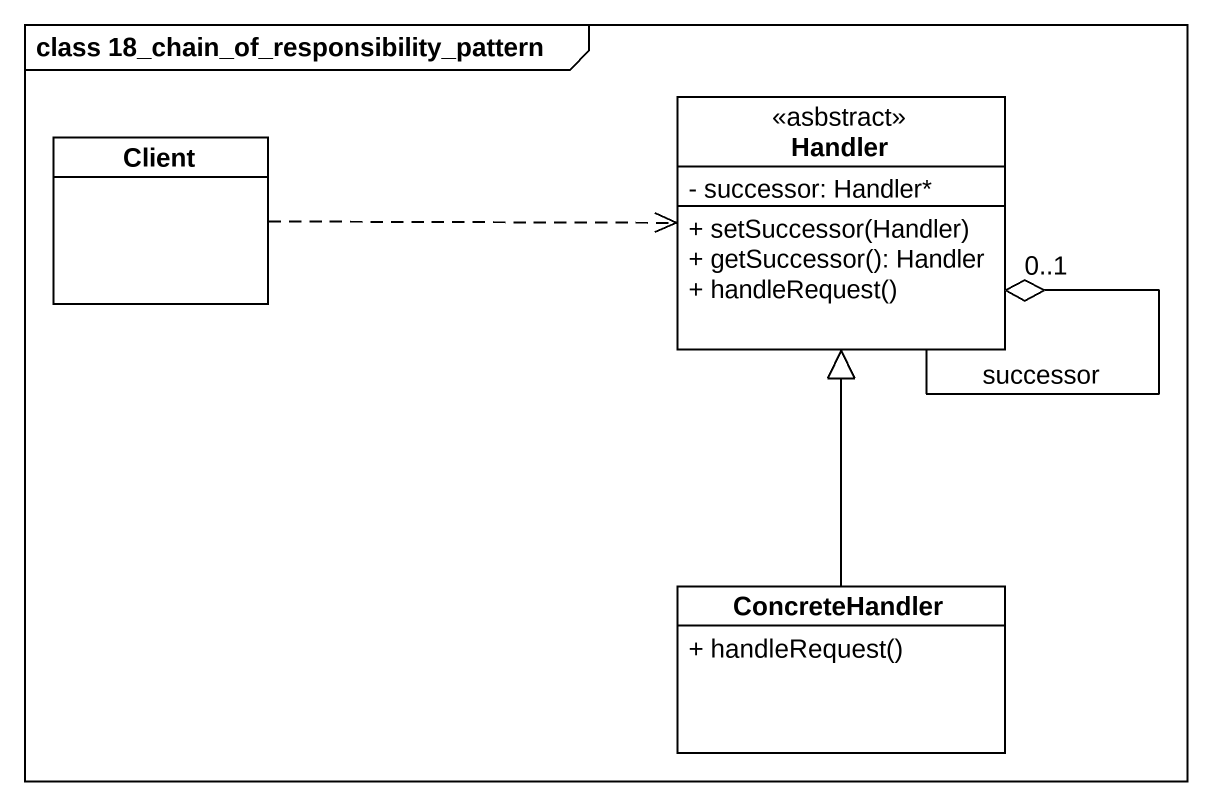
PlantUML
@startuml
mainframe class 18_chain_of_responsibility_pattern
hide circle
hide empty members
skinparam classAttributeIconSize 0
class Client
class Handler <<asbstract>> {
  - successor: Handler*
  + setSuccessor(Handler)
  + getSuccessor(): Handler
  + handleRequest()
}
class ConcreteHandler {
  + handleRequest()
}
Client .right.> Handler
Handler --o "0..1" Handler : successor
ConcreteHandler -up-|> Handler
@enduml
